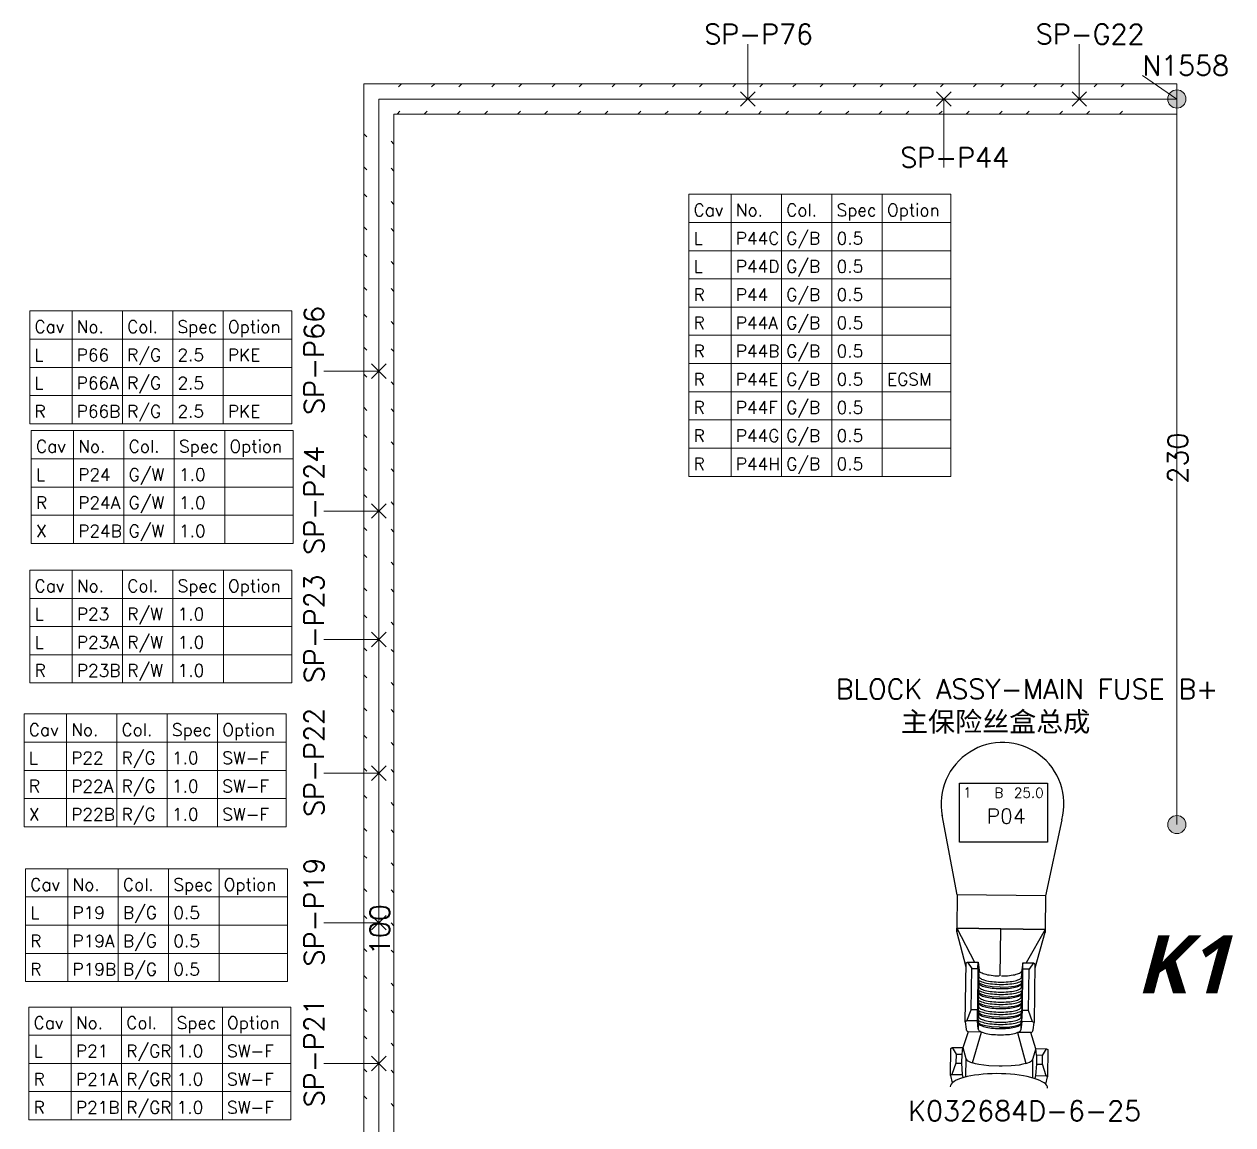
# Model space of a CAD drawing. Header units: millimetres. Extents: x 6 to 3615, y 6 to 858.
# Drawn here: x 1846.8 to 2013.4, y 513.9 to 665.6 of the extents above; entities that cross this region are included whole.
import ezdxf

# ---------------------------------------------------------------- set-up
doc = ezdxf.new("R2010")
doc.units = ezdxf.units.MM
doc.styles.add('SegoeUIBoldItalic_Style', font='segoeuiz.ttf')
doc.styles.add('Simplex_Style', font='simplex_.ttf')

msp = doc.modelspace()

# ---------------------------------------------------------------- hatches: boundary and pattern name
h = msp.add_hatch(color=0)
edge = h.paths.add_edge_path()
edge.add_arc((2005.65, 655.27), 1.25, 0, 360)
h = msp.add_hatch(color=0)
edge = h.paths.add_edge_path()
edge.add_arc((2005.65, 655.27), 1.25, 0, 360)
h = msp.add_hatch(color=0)
edge = h.paths.add_edge_path()
edge.add_arc((2005.65, 655.27), 1.25, 0, 360)
h = msp.add_hatch(color=0)
edge = h.paths.add_edge_path()
edge.add_arc((2005.65, 655.27), 1.25, 0, 360)
h = msp.add_hatch(color=0)
edge = h.paths.add_edge_path()
edge.add_arc((2005.65, 555.27), 1.25, 0, 360)
h = msp.add_hatch(color=0)
edge = h.paths.add_edge_path()
edge.add_arc((2005.65, 555.27), 1.25, 0, 360)

# ---------------------------------------------------------------- linework, layer by layer
at = {"color": 0, "linetype": 'Continuous', "lineweight": 13, "flags": 128}
for points in [[(1946.5, 655.27), (1946.5, 662.85)], [(1992.2, 655.27), (1992.2, 662.85)], [(2005.65, 655.27), (2000.9, 658.52)], [(1895.65, 425.27), (1895.65, 655.27)], [(1895.65, 655.27), (2005.65, 655.27)], [(1945.5, 656.27), (1947.5, 654.27)], [(1945.5, 654.27), (1947.5, 656.27)], [(1972.52, 656.27), (1974.52, 654.27)], [(1972.52, 654.27), (1974.52, 656.27)], [(1973.52, 655.27), (1973.52, 645.85)], [(1991.2, 656.27), (1993.2, 654.27)], [(1991.2, 654.27), (1993.2, 656.27)], [(2005.65, 655.27), (2005.65, 555.27)], [(1938.38, 642.14), (1974.49, 642.14)], [(1938.38, 642.14), (1938.38, 603.26)], [(1938.38, 642.14), (1974.49, 642.14)], [(1944.21, 642.14), (1944.21, 603.26)], [(1951.15, 642.14), (1951.15, 603.26)], [(1958.1, 642.14), (1958.1, 603.26)], [(1965.04, 642.14), (1965.04, 603.26)], [(1974.49, 642.14), (1974.49, 603.26)], [(1938.38, 638.25), (1974.49, 638.25)], [(1938.38, 634.36), (1974.49, 634.36)], [(1938.38, 630.48), (1974.49, 630.48)], [(1938.38, 626.59), (1974.49, 626.59)], [(1847.52, 626.06), (1883.63, 626.06)], [(1847.52, 626.06), (1847.52, 610.51)], [(1847.52, 626.06), (1883.63, 626.06)], [(1853.35, 626.06), (1853.35, 610.51)], [(1860.29, 626.06), (1860.29, 610.51)], [(1867.24, 626.06), (1867.24, 610.51)], [(1874.18, 626.06), (1874.18, 610.51)], [(1883.63, 626.06), (1883.63, 610.51)], [(1847.52, 622.17), (1883.63, 622.17)], [(1938.38, 622.7), (1974.49, 622.7)], [(1847.52, 618.28), (1883.63, 618.28)], [(1894.65, 618.75), (1896.65, 616.75)], [(1894.65, 616.75), (1896.65, 618.75)], [(1938.38, 618.81), (1974.49, 618.81)], [(1895.65, 617.75), (1888.07, 617.75)], [(1938.38, 614.92), (1974.49, 614.92)], [(1847.52, 614.4), (1883.63, 614.4)], [(1847.52, 610.51), (1883.63, 610.51)], [(1938.38, 611.04), (1974.49, 611.04)], [(1847.73, 609.57), (1883.84, 609.57)], [(1847.73, 609.57), (1847.73, 594.02)], [(1847.73, 609.57), (1883.84, 609.57)], [(1853.56, 609.57), (1853.56, 594.02)], [(1860.51, 609.57), (1860.51, 594.02)], [(1867.45, 609.57), (1867.45, 594.02)], [(1874.4, 609.57), (1874.4, 594.02)], [(1883.84, 609.57), (1883.84, 594.02)], [(1938.38, 607.15), (1974.49, 607.15)], [(1847.73, 605.68), (1883.84, 605.68)], [(1938.38, 603.26), (1974.49, 603.26)], [(1847.73, 601.79), (1883.84, 601.79)], [(1895.65, 598.48), (1888.07, 598.48)], [(1894.65, 599.48), (1896.65, 597.48)], [(1894.65, 597.48), (1896.65, 599.48)], [(1847.73, 597.91), (1883.84, 597.91)], [(1847.73, 594.02), (1883.84, 594.02)], [(1847.54, 590.34), (1883.65, 590.34)], [(1847.54, 590.34), (1847.54, 574.79)], [(1847.54, 590.34), (1883.65, 590.34)], [(1853.37, 590.34), (1853.37, 574.79)], [(1860.32, 590.34), (1860.32, 574.79)], [(1867.26, 590.34), (1867.26, 574.79)], [(1874.21, 590.34), (1874.21, 574.79)], [(1883.65, 590.34), (1883.65, 574.79)], [(1847.54, 586.45), (1883.65, 586.45)], [(1847.54, 582.57), (1883.65, 582.57)], [(1894.65, 581.77), (1896.65, 579.77)], [(1894.65, 579.77), (1896.65, 581.77)], [(1895.65, 580.77), (1888.07, 580.77)], [(1847.54, 578.68), (1883.65, 578.68)], [(1847.54, 574.79), (1883.65, 574.79)], [(1846.75, 570.51), (1882.87, 570.51)], [(1846.75, 570.51), (1846.75, 554.96)], [(1846.75, 570.51), (1882.87, 570.51)], [(1852.59, 570.51), (1852.59, 554.96)], [(1859.53, 570.51), (1859.53, 554.96)], [(1866.48, 570.51), (1866.48, 554.96)], [(1873.42, 570.51), (1873.42, 554.96)], [(1882.87, 570.51), (1882.87, 554.96)], [(1846.75, 566.62), (1882.87, 566.62)], [(1894.65, 563.35), (1896.65, 561.35)], [(1894.65, 561.35), (1896.65, 563.35)], [(1846.75, 562.74), (1882.87, 562.74)], [(1895.65, 562.35), (1888.07, 562.35)], [(1846.75, 558.85), (1882.87, 558.85)], [(1846.75, 554.96), (1882.87, 554.96)], [(1846.94, 549.17), (1883.05, 549.17)], [(1846.94, 549.17), (1846.94, 533.62)], [(1846.94, 549.17), (1883.05, 549.17)], [(1852.77, 549.17), (1852.77, 533.62)], [(1859.72, 549.17), (1859.72, 533.62)], [(1866.66, 549.17), (1866.66, 533.62)], [(1873.61, 549.17), (1873.61, 533.62)], [(1883.05, 549.17), (1883.05, 533.62)], [(1846.94, 545.29), (1883.05, 545.29)], [(1895.65, 541.74), (1888.07, 541.74)], [(1894.65, 542.74), (1896.65, 540.74)], [(1894.65, 540.74), (1896.65, 542.74)], [(1846.94, 541.4), (1883.05, 541.4)], [(1846.94, 537.51), (1883.05, 537.51)], [(1846.94, 533.62), (1883.05, 533.62)], [(1847.4, 530.12), (1883.52, 530.12)], [(1847.4, 530.12), (1847.4, 514.57)], [(1847.4, 530.12), (1883.52, 530.12)], [(1853.23, 530.12), (1853.23, 514.57)], [(1860.18, 530.12), (1860.18, 514.57)], [(1867.12, 530.12), (1867.12, 514.57)], [(1874.07, 530.12), (1874.07, 514.57)], [(1883.52, 530.12), (1883.52, 514.57)], [(1847.4, 526.24), (1883.52, 526.24)], [(1894.65, 523.33), (1896.65, 521.33)], [(1894.65, 521.33), (1896.65, 523.33)], [(1847.4, 522.35), (1883.52, 522.35)], [(1895.65, 522.33), (1888.07, 522.33)], [(1847.4, 518.46), (1883.52, 518.46)], [(1847.4, 514.57), (1883.52, 514.57)]]:
    msp.add_lwpolyline(points, dxfattribs=at)
for points in [[(1893.57, 653.18), (1893.57, 657.35)], [(1893.57, 657.35), (1897.73, 657.35)], [(1897.73, 657.35), (1901.89, 657.35)], [(1898.77, 657.35), (1898.36, 656.93)], [(1901.89, 657.35), (1906.04, 657.35)], [(1903.34, 657.35), (1902.92, 656.93)], [(1906.04, 657.35), (1910.19, 657.35)], [(1907.07, 657.35), (1906.66, 656.93)], [(1910.19, 657.35), (1914.34, 657.35)], [(1911.64, 657.35), (1911.22, 656.93)], [(1914.34, 657.35), (1918.49, 657.35)], [(1915.37, 657.35), (1914.96, 656.93)], [(1918.49, 657.35), (1922.64, 657.35)], [(1919.94, 657.35), (1919.53, 656.93)], [(1922.64, 657.35), (1926.79, 657.35)], [(1923.68, 657.35), (1923.26, 656.93)], [(1926.79, 657.35), (1930.94, 657.35)], [(1928.24, 657.35), (1927.83, 656.93)], [(1930.94, 657.35), (1935.09, 657.35)], [(1931.98, 657.35), (1931.56, 656.93)], [(1935.09, 657.35), (1939.24, 657.35)], [(1936.54, 657.35), (1936.13, 656.93)], [(1939.24, 657.35), (1943.39, 657.35)], [(1940.28, 657.35), (1939.86, 656.93)], [(1943.39, 657.35), (1947.54, 657.35)], [(1944.84, 657.35), (1944.43, 656.93)], [(1947.54, 657.35), (1951.69, 657.35)], [(1948.58, 657.35), (1948.16, 656.93)], [(1951.69, 657.35), (1955.84, 657.35)], [(1953.15, 657.35), (1952.73, 656.93)], [(1955.84, 657.35), (1959.99, 657.35)], [(1956.88, 657.35), (1956.47, 656.93)], [(1959.99, 657.35), (1964.14, 657.35)], [(1961.45, 657.35), (1961.03, 656.93)], [(1964.14, 657.35), (1968.3, 657.35)], [(1965.18, 657.35), (1964.77, 656.93)], [(1968.3, 657.35), (1972.45, 657.35)], [(1969.75, 657.35), (1969.33, 656.93)], [(1972.45, 657.35), (1976.6, 657.35)], [(1973.48, 657.35), (1973.07, 656.93)], [(1976.6, 657.35), (1980.75, 657.35)], [(1978.05, 657.35), (1977.63, 656.93)], [(1980.75, 657.35), (1984.9, 657.35)], [(1981.78, 657.35), (1981.37, 656.93)], [(1984.9, 657.35), (1989.05, 657.35)], [(1986.35, 657.35), (1985.94, 656.93)], [(1989.05, 657.35), (1993.2, 657.35)], [(1990.09, 657.35), (1989.67, 656.93)], [(1993.2, 657.35), (1997.35, 657.35)], [(1994.65, 657.35), (1994.24, 656.93)], [(1997.35, 657.35), (2001.5, 657.35)], [(1998.39, 657.35), (1997.97, 656.93)], [(2005.65, 657.35), (2001.5, 657.35)], [(2005.65, 653.18), (2005.65, 657.35)], [(1893.57, 649.04), (1893.57, 653.18)], [(1897.73, 653.18), (1897.73, 653.18)], [(1897.73, 653.18), (1897.73, 653.18)], [(1897.73, 649.04), (1897.73, 653.18)], [(1897.73, 653.18), (1901.89, 653.18)], [(1898.15, 653.18), (1898.56, 653.6)], [(1901.89, 653.18), (1902.3, 653.6)], [(1901.89, 653.18), (1906.04, 653.18)], [(1906.04, 653.18), (1910.19, 653.18)], [(1906.45, 653.18), (1906.87, 653.6)], [(1910.19, 653.18), (1910.6, 653.6)], [(1910.19, 653.18), (1914.34, 653.18)], [(1914.34, 653.18), (1918.49, 653.18)], [(1914.75, 653.18), (1915.17, 653.6)], [(1918.49, 653.18), (1918.9, 653.6)], [(1918.49, 653.18), (1922.64, 653.18)], [(1922.64, 653.18), (1926.79, 653.18)], [(1923.05, 653.18), (1923.47, 653.6)], [(1926.79, 653.18), (1927.2, 653.6)], [(1926.79, 653.18), (1930.94, 653.18)], [(1930.94, 653.18), (1935.09, 653.18)], [(1931.35, 653.18), (1931.77, 653.6)], [(1935.09, 653.18), (1935.51, 653.6)], [(1935.09, 653.18), (1939.24, 653.18)], [(1939.24, 653.18), (1943.39, 653.18)], [(1939.66, 653.18), (1940.07, 653.6)], [(1943.39, 653.18), (1943.81, 653.6)], [(1943.39, 653.18), (1947.54, 653.18)], [(1947.54, 653.18), (1951.69, 653.18)], [(1947.96, 653.18), (1948.37, 653.6)], [(1951.69, 653.18), (1952.11, 653.6)], [(1951.69, 653.18), (1955.84, 653.18)], [(1955.84, 653.18), (1959.99, 653.18)], [(1956.26, 653.18), (1956.67, 653.6)], [(1959.99, 653.18), (1960.41, 653.6)], [(1959.99, 653.18), (1964.14, 653.18)], [(1964.14, 653.18), (1968.3, 653.18)], [(1964.56, 653.18), (1964.97, 653.6)], [(1968.3, 653.18), (1968.71, 653.6)], [(1968.3, 653.18), (1972.45, 653.18)], [(1972.45, 653.18), (1976.6, 653.18)], [(1972.86, 653.18), (1973.28, 653.6)], [(1976.6, 653.18), (1977.01, 653.6)], [(1976.6, 653.18), (1980.75, 653.18)], [(1980.75, 653.18), (1984.9, 653.18)], [(1981.16, 653.18), (1981.58, 653.6)], [(1984.9, 653.18), (1985.31, 653.6)], [(1984.9, 653.18), (1989.05, 653.18)], [(1989.05, 653.18), (1993.2, 653.18)], [(1989.46, 653.18), (1989.88, 653.6)], [(1993.2, 653.18), (1993.61, 653.6)], [(1993.2, 653.18), (1997.35, 653.18)], [(1997.35, 653.18), (2001.5, 653.18)], [(1997.76, 653.18), (1998.18, 653.6)], [(2005.65, 653.18), (2001.5, 653.18)], [(1893.57, 650.49), (1893.98, 650.07)], [(1893.57, 644.89), (1893.57, 649.04)], [(1897.73, 649.04), (1897.32, 649.45)], [(1897.73, 644.89), (1897.73, 649.04)], [(1893.57, 645.93), (1893.98, 645.52)], [(1893.57, 640.75), (1893.57, 644.89)], [(1897.73, 645.31), (1897.32, 645.72)], [(1897.73, 640.75), (1897.73, 644.89)], [(1893.57, 642.2), (1893.98, 641.79)], [(1893.57, 636.61), (1893.57, 640.75)], [(1897.73, 640.75), (1897.32, 641.16)], [(1897.73, 636.61), (1897.73, 640.75)], [(1893.57, 637.64), (1893.98, 637.23)], [(1893.57, 632.46), (1893.57, 636.61)], [(1897.73, 637.02), (1897.32, 637.44)], [(1897.73, 632.46), (1897.73, 636.61)], [(1893.57, 633.91), (1893.98, 633.5)], [(1893.57, 628.32), (1893.57, 632.46)], [(1897.73, 632.46), (1897.32, 632.88)], [(1897.73, 628.32), (1897.73, 632.46)], [(1893.57, 629.35), (1893.98, 628.94)], [(1893.57, 624.17), (1893.57, 628.32)], [(1897.73, 628.73), (1897.32, 629.15)], [(1897.73, 624.17), (1897.73, 628.32)], [(1893.57, 625.63), (1893.98, 625.21)], [(1893.57, 620.03), (1893.57, 624.17)], [(1897.73, 624.17), (1897.32, 624.59)], [(1897.73, 620.03), (1897.73, 624.17)], [(1893.57, 621.07), (1893.98, 620.65)], [(1893.57, 615.89), (1893.57, 620.03)], [(1897.73, 620.45), (1897.32, 620.86)], [(1897.73, 615.89), (1897.73, 620.03)], [(1893.57, 617.34), (1893.98, 616.92)], [(1893.57, 611.74), (1893.57, 615.89)], [(1897.73, 615.89), (1897.32, 616.3)], [(1897.73, 611.74), (1897.73, 615.89)], [(1893.57, 612.78), (1893.98, 612.36)], [(1893.57, 607.6), (1893.57, 611.74)], [(1897.73, 612.16), (1897.32, 612.57)], [(1897.73, 607.6), (1897.73, 611.74)], [(1893.57, 609.05), (1893.98, 608.63)], [(1893.57, 603.46), (1893.57, 607.6)], [(1897.73, 607.6), (1897.32, 608.01)], [(1897.73, 603.46), (1897.73, 607.6)], [(1893.57, 604.49), (1893.98, 604.08)], [(1893.57, 599.31), (1893.57, 603.46)], [(1897.73, 603.87), (1897.32, 604.28)], [(1897.73, 599.31), (1897.73, 603.46)], [(1893.57, 600.76), (1893.98, 600.35)], [(1893.57, 595.17), (1893.57, 599.31)], [(1897.73, 599.31), (1897.32, 599.73)], [(1897.73, 595.17), (1897.73, 599.31)], [(1893.57, 596.2), (1893.98, 595.79)], [(1893.57, 591.02), (1893.57, 595.17)], [(1897.73, 595.58), (1897.32, 596)], [(1897.73, 591.02), (1897.73, 595.17)], [(1893.57, 592.47), (1893.98, 592.06)], [(1893.57, 586.88), (1893.57, 591.02)], [(1897.73, 591.02), (1897.32, 591.44)], [(1897.73, 586.88), (1897.73, 591.02)], [(1893.57, 587.92), (1893.98, 587.5)], [(1893.57, 582.74), (1893.57, 586.88)], [(1897.73, 587.29), (1897.32, 587.71)], [(1897.73, 582.74), (1897.73, 586.88)], [(1893.57, 584.19), (1893.98, 583.77)], [(1897.73, 582.74), (1897.32, 583.15)], [(1893.57, 578.59), (1893.57, 582.74)], [(1897.73, 578.59), (1897.73, 582.74)], [(1893.57, 579.63), (1893.98, 579.21)], [(1893.57, 574.45), (1893.57, 578.59)], [(1897.73, 579.01), (1897.32, 579.42)], [(1897.73, 574.45), (1897.73, 578.59)], [(1893.57, 575.9), (1893.98, 575.48)], [(1897.73, 574.45), (1897.32, 574.86)], [(1893.57, 570.3), (1893.57, 574.45)], [(1897.73, 570.3), (1897.73, 574.45)], [(1893.57, 571.34), (1893.98, 570.93)], [(1893.57, 566.16), (1893.57, 570.3)], [(1897.73, 570.72), (1897.32, 571.13)], [(1897.73, 566.16), (1897.73, 570.3)], [(1893.57, 567.61), (1893.98, 567.2)], [(1897.73, 566.16), (1897.32, 566.57)], [(1893.57, 562.02), (1893.57, 566.16)], [(1897.73, 562.02), (1897.73, 566.16)], [(1893.57, 563.05), (1893.98, 562.64)], [(1893.57, 557.87), (1893.57, 562.02)], [(1897.73, 562.43), (1897.32, 562.84)], [(1897.73, 557.87), (1897.73, 562.02)], [(1893.57, 559.32), (1893.98, 558.91)], [(1897.73, 557.87), (1897.32, 558.29)], [(1893.57, 553.73), (1893.57, 557.87)], [(1897.73, 553.73), (1897.73, 557.87)], [(1893.57, 554.76), (1893.98, 554.35)], [(1893.57, 549.58), (1893.57, 553.73)], [(1897.73, 554.14), (1897.32, 554.56)], [(1897.73, 549.58), (1897.73, 553.73)], [(1893.57, 551.03), (1893.98, 550.62)], [(1897.73, 549.58), (1897.32, 550)], [(1893.57, 545.44), (1893.57, 549.58)], [(1897.73, 545.44), (1897.73, 549.58)], [(1893.57, 546.48), (1893.98, 546.06)], [(1893.57, 541.3), (1893.57, 545.44)], [(1897.73, 545.85), (1897.32, 546.27)], [(1897.73, 541.3), (1897.73, 545.44)], [(1893.57, 542.75), (1893.98, 542.33)], [(1897.73, 541.3), (1897.32, 541.71)], [(1893.57, 537.15), (1893.57, 541.3)], [(1897.73, 537.15), (1897.73, 541.3)], [(1893.57, 538.19), (1893.98, 537.77)], [(1893.57, 533.01), (1893.57, 537.15)], [(1897.73, 537.57), (1897.32, 537.98)], [(1897.73, 533.01), (1897.73, 537.15)], [(1893.57, 534.46), (1893.98, 534.04)], [(1897.73, 533.01), (1897.32, 533.42)], [(1893.57, 528.86), (1893.57, 533.01)], [(1897.73, 528.86), (1897.73, 533.01)], [(1893.57, 529.9), (1893.98, 529.49)], [(1893.57, 524.72), (1893.57, 528.86)], [(1897.73, 529.28), (1897.32, 529.69)], [(1897.73, 524.72), (1897.73, 528.86)], [(1893.57, 526.17), (1893.98, 525.76)], [(1897.73, 524.72), (1897.32, 525.13)], [(1893.57, 520.58), (1893.57, 524.72)], [(1897.73, 520.58), (1897.73, 524.72)], [(1893.57, 521.61), (1893.98, 521.2)], [(1893.57, 516.43), (1893.57, 520.58)], [(1897.73, 520.99), (1897.32, 521.41)], [(1897.73, 516.43), (1897.73, 520.58)], [(1893.57, 517.88), (1893.98, 517.47)], [(1897.73, 516.43), (1897.32, 516.85)], [(1893.57, 512.29), (1893.57, 516.43)], [(1897.73, 512.29), (1897.73, 516.43)]]:
    msp.add_lwpolyline(points, close=True, dxfattribs=at)
at = {"color": 0, "linetype": 'Continuous', "lineweight": 30, "flags": 128}
msp.add_lwpolyline([(1975.68, 560.96), (1987.84, 560.96), (1987.84, 552.86), (1975.68, 552.86), (1975.68, 560.96)], close=True, dxfattribs=at)
for points in [[(1987.84, 552.86), (1975.68, 552.86), (1975.68, 560.96), (1987.84, 560.96), (1987.84, 552.86)], [(1987.54, 545.44), (1975.36, 545.59), (1973.3, 556.55)], [(1989.8, 555.91), (1987.54, 545.44), (1987.48, 540.82), (1987.48, 540.38)], [(1975.36, 545.59), (1975.3, 540.97), (1975.3, 540.54)], [(1987.48, 540.82), (1975.3, 540.97), (1981.39, 540.9), (1987.48, 540.82), (1987.47, 540.38), (1986.07, 535.5)], [(1976.59, 535.61), (1975.3, 540.54), (1975.3, 540.97), (1977.77, 536.31)], [(1981.31, 534.41), (1981.39, 540.9)], [(1987.48, 540.82), (1984.9, 536.22)], [(1976.69, 528.2), (1976.49, 528.09), (1976.6, 536.21), (1976.8, 536.32), (1978.27, 536.31), (1978.38, 535.18)], [(1976.8, 536.32), (1977.38, 535.42), (1978.22, 535.42), (1978.27, 536.31)], [(1978.22, 535.42), (1978.15, 529.74), (1977.3, 529.74), (1977.38, 535.42)], [(1978.29, 534.11), (1978.3, 535)], [(1978.3, 535), (1978.37, 534.33), (1978.38, 535.18)], [(1978.38, 535.18), (1978.39, 535.14), (1978.41, 535.1)], [(1978.41, 535.1), (1978.46, 535.03), (1978.54, 534.95), (1978.65, 534.88), (1978.79, 534.82), (1978.95, 534.75), (1979.12, 534.69), (1979.33, 534.63), (1979.55, 534.58), (1979.79, 534.54), (1980.04, 534.5), (1980.31, 534.47), (1980.58, 534.44), (1980.86, 534.42), (1981.15, 534.41)], [(1981.47, 534.41), (1981.76, 534.41), (1982.04, 534.42), (1982.31, 534.44), (1982.58, 534.46), (1982.83, 534.5), (1983.07, 534.54), (1983.3, 534.58), (1983.5, 534.63), (1983.68, 534.69), (1983.84, 534.75), (1983.98, 534.81), (1984.09, 534.88), (1984.17, 534.95), (1984.23, 535.02)], [(1984.23, 535.02), (1984.25, 535.07), (1984.26, 535.11)], [(1984.26, 535.11), (1984.25, 534.26), (1984.34, 534.92)], [(1984.41, 536.23), (1984.28, 535.27), (1984.26, 535.11)], [(1984.34, 534.92), (1984.32, 534.03)], [(1985.2, 529.64), (1984.36, 529.66), (1984.43, 535.34)], [(1985.88, 536.2), (1985.28, 535.32), (1984.43, 535.34), (1984.41, 536.23), (1985.88, 536.2), (1986.07, 536.09), (1985.97, 527.97), (1985.77, 528.08), (1985.2, 529.64), (1985.28, 535.32)], [(1978.27, 532.73), (1978.28, 533.62)], [(1978.29, 534.11), (1978.36, 533.44), (1978.35, 532.95), (1978.28, 533.62)], [(1978.29, 534.16), (1978.31, 534.17), (1978.32, 534.19), (1978.33, 534.21), (1978.34, 534.23), (1978.35, 534.25), (1978.36, 534.27), (1978.36, 534.29), (1978.37, 534.31), (1978.37, 534.33)], [(1978.36, 533.47), (1978.29, 534.12)], [(1978.32, 533.82), (1978.45, 533.74), (1978.59, 533.67), (1978.77, 533.6), (1978.97, 533.54), (1979.19, 533.48), (1979.43, 533.43), (1979.68, 533.38), (1979.96, 533.34), (1980.24, 533.31), (1980.54, 533.28), (1980.84, 533.26), (1981.14, 533.25), (1981.45, 533.25), (1981.76, 533.25), (1982.06, 533.26), (1982.35, 533.28), (1982.64, 533.31), (1982.91, 533.34), (1983.17, 533.38), (1983.41, 533.43), (1983.63, 533.48), (1983.83, 533.54), (1984.01, 533.6), (1984.16, 533.67), (1984.28, 533.74)], [(1978.36, 533.44), (1978.36, 533.45), (1978.36, 533.47)], [(1981.29, 532.85), (1980.17, 532.92), (1979.33, 533.06), (1978.79, 533.21), (1978.49, 533.35), (1978.37, 533.45), (1978.36, 533.47)], [(1978.36, 533.44), (1978.38, 533.37), (1978.43, 533.29), (1978.5, 533.22), (1978.6, 533.15), (1978.73, 533.09), (1978.88, 533.02), (1979.05, 532.96), (1979.24, 532.9), (1979.46, 532.85), (1979.68, 532.81), (1979.93, 532.77), (1980.18, 532.73), (1980.45, 532.71), (1980.72, 532.68), (1981.01, 532.67), (1981.29, 532.66), (1981.57, 532.66), (1981.85, 532.67), (1982.12, 532.68), (1982.39, 532.7), (1982.65, 532.73), (1982.89, 532.77), (1983.12, 532.81), (1983.34, 532.85), (1983.53, 532.9), (1983.71, 532.96), (1983.85, 533.02), (1983.98, 533.08), (1984.09, 533.15), (1984.16, 533.22), (1984.21, 533.29), (1984.24, 533.36)], [(1978.37, 534.33), (1978.39, 534.26), (1978.44, 534.18), (1978.52, 534.11), (1978.61, 534.04), (1978.74, 533.98), (1978.89, 533.91), (1979.06, 533.85), (1979.26, 533.8), (1979.47, 533.75), (1979.7, 533.7), (1979.94, 533.66), (1980.2, 533.62), (1980.46, 533.6), (1980.74, 533.58), (1981.02, 533.56), (1981.3, 533.56), (1981.58, 533.56), (1981.86, 533.56), (1982.14, 533.58), (1982.4, 533.6), (1982.66, 533.62), (1982.9, 533.66), (1983.14, 533.7), (1983.35, 533.74), (1983.54, 533.79), (1983.72, 533.85), (1983.87, 533.91), (1983.99, 533.97), (1984.1, 534.04), (1984.17, 534.11), (1984.22, 534.18), (1984.25, 534.26)], [(1981.29, 532.85), (1982.42, 532.89), (1983.26, 533.01), (1983.8, 533.15), (1984.11, 533.28), (1984.22, 533.37), (1984.24, 533.39)], [(1984.32, 534.03), (1984.24, 533.36), (1984.23, 532.88), (1984.32, 533.54)], [(1984.32, 534.04), (1984.24, 533.39)], [(1984.24, 533.39), (1984.24, 533.38), (1984.24, 533.36)], [(1984.25, 534.26), (1984.25, 534.23), (1984.25, 534.21), (1984.26, 534.19), (1984.26, 534.17), (1984.27, 534.15), (1984.28, 534.13), (1984.29, 534.11), (1984.31, 534.09), (1984.33, 534.08)], [(1984.32, 533.54), (1984.31, 532.65)], [(1978.26, 531.35), (1978.27, 532.24)], [(1978.26, 531.4), (1978.27, 531.41), (1978.29, 531.43), (1978.3, 531.45), (1978.31, 531.47), (1978.32, 531.49), (1978.33, 531.51), (1978.33, 531.53), (1978.33, 531.55), (1978.33, 531.57)], [(1978.27, 532.78), (1978.29, 532.79), (1978.3, 532.81), (1978.32, 532.83), (1978.33, 532.85), (1978.34, 532.87), (1978.34, 532.89), (1978.35, 532.91), (1978.35, 532.93), (1978.35, 532.95)], [(1978.34, 532.09), (1978.27, 532.74)], [(1978.27, 532.73), (1978.34, 532.06), (1978.33, 531.57), (1978.27, 532.24)], [(1978.3, 532.43), (1978.43, 532.36), (1978.58, 532.29), (1978.75, 532.22), (1978.95, 532.16), (1979.17, 532.1), (1979.41, 532.05), (1979.67, 532), (1979.94, 531.96), (1980.22, 531.93), (1980.52, 531.9), (1980.82, 531.88), (1981.12, 531.87), (1981.43, 531.87), (1981.74, 531.87), (1982.04, 531.88), (1982.34, 531.9), (1982.62, 531.93), (1982.9, 531.96), (1983.15, 532), (1983.39, 532.05), (1983.61, 532.1), (1983.82, 532.16), (1983.99, 532.22), (1984.14, 532.29), (1984.27, 532.36)], [(1978.33, 531.57), (1978.35, 531.5), (1978.41, 531.43), (1978.48, 531.36), (1978.58, 531.29), (1978.71, 531.22), (1978.85, 531.15), (1979.03, 531.09), (1979.22, 531.04), (1979.43, 530.99), (1979.66, 530.94), (1979.9, 530.9), (1980.16, 530.87), (1980.43, 530.84), (1980.7, 530.82), (1980.98, 530.8), (1981.26, 530.8), (1981.54, 530.8), (1981.83, 530.8), (1982.1, 530.82), (1982.37, 530.84), (1982.62, 530.86), (1982.87, 530.9), (1983.1, 530.94), (1983.31, 530.99), (1983.51, 531.04), (1983.68, 531.09), (1983.83, 531.15), (1983.96, 531.22), (1984.06, 531.28), (1984.14, 531.35), (1984.19, 531.42), (1984.21, 531.5)], [(1978.34, 532.06), (1978.34, 532.07), (1978.34, 532.09)], [(1981.27, 531.47), (1980.15, 531.54), (1979.31, 531.67), (1978.78, 531.83), (1978.47, 531.98), (1978.35, 532.07), (1978.34, 532.09)], [(1978.34, 532.06), (1978.36, 531.99), (1978.41, 531.91), (1978.49, 531.84), (1978.59, 531.77), (1978.71, 531.71), (1978.86, 531.64), (1979.03, 531.58), (1979.23, 531.53), (1979.44, 531.48), (1979.67, 531.43), (1979.91, 531.39), (1980.17, 531.35), (1980.43, 531.33), (1980.71, 531.3), (1980.99, 531.29), (1981.27, 531.28), (1981.55, 531.28), (1981.83, 531.29), (1982.11, 531.3), (1982.37, 531.33), (1982.63, 531.35), (1982.88, 531.39), (1983.1, 531.42), (1983.32, 531.47), (1983.51, 531.52), (1983.68, 531.58), (1983.84, 531.64), (1983.97, 531.7), (1984.07, 531.77), (1984.14, 531.84), (1984.19, 531.91), (1984.22, 531.98)], [(1978.35, 532.95), (1978.37, 532.88), (1978.42, 532.81), (1978.5, 532.74), (1978.6, 532.66), (1978.72, 532.6), (1978.87, 532.53), (1979.04, 532.47), (1979.24, 532.42), (1979.45, 532.37), (1979.68, 532.32), (1979.92, 532.28), (1980.18, 532.25), (1980.45, 532.22), (1980.72, 532.2), (1981, 532.18), (1981.28, 532.17), (1981.56, 532.17), (1981.84, 532.18), (1982.12, 532.2), (1982.39, 532.22), (1982.64, 532.25), (1982.89, 532.28), (1983.12, 532.32), (1983.33, 532.36), (1983.53, 532.41), (1983.7, 532.47), (1983.85, 532.53), (1983.98, 532.6), (1984.08, 532.66), (1984.16, 532.73), (1984.21, 532.8), (1984.23, 532.88)], [(1981.27, 531.47), (1982.4, 531.51), (1983.24, 531.62), (1983.78, 531.77), (1984.09, 531.9), (1984.2, 531.99), (1984.22, 532.02)], [(1984.31, 532.65), (1984.22, 531.98), (1984.21, 531.5), (1984.3, 532.16)], [(1984.31, 532.66), (1984.22, 532.01)], [(1984.22, 532.01), (1984.22, 532), (1984.22, 531.98)], [(1984.23, 532.88), (1984.23, 532.85), (1984.23, 532.83), (1984.24, 532.81), (1984.24, 532.79), (1984.26, 532.77), (1984.27, 532.75), (1984.28, 532.73), (1984.29, 532.71), (1984.31, 532.7)], [(1984.3, 532.16), (1984.29, 531.27)], [(1978.24, 529.97), (1978.3, 529.3), (1978.3, 528.82), (1978.23, 529.48)], [(1978.24, 529.97), (1978.25, 530.86)], [(1978.24, 530.02), (1978.26, 530.04), (1978.27, 530.05), (1978.28, 530.07), (1978.29, 530.09), (1978.3, 530.11), (1978.31, 530.13), (1978.31, 530.15), (1978.32, 530.17), (1978.32, 530.2)], [(1978.3, 529.33), (1978.24, 529.98)], [(1978.26, 531.35), (1978.32, 530.68), (1978.32, 530.2), (1978.25, 530.86)], [(1978.32, 530.71), (1978.26, 531.36)], [(1978.29, 531.06), (1978.41, 530.98), (1978.56, 530.91), (1978.73, 530.84), (1978.93, 530.78), (1979.15, 530.72), (1979.39, 530.67), (1979.65, 530.62), (1979.92, 530.58), (1980.21, 530.55), (1980.5, 530.52), (1980.8, 530.5), (1981.11, 530.49), (1981.41, 530.49), (1981.72, 530.49), (1982.02, 530.5), (1982.32, 530.52), (1982.6, 530.55), (1982.88, 530.58), (1983.14, 530.62), (1983.38, 530.67), (1983.6, 530.72), (1983.8, 530.78), (1983.97, 530.84), (1984.12, 530.91), (1984.25, 530.98)], [(1978.32, 530.68), (1978.32, 530.7), (1978.32, 530.71)], [(1981.25, 530.09), (1980.13, 530.16), (1979.29, 530.3), (1978.76, 530.45), (1978.45, 530.6), (1978.34, 530.69), (1978.32, 530.71)], [(1978.32, 530.68), (1978.34, 530.61), (1978.39, 530.54), (1978.47, 530.46), (1978.57, 530.39), (1978.7, 530.33), (1978.84, 530.26), (1979.02, 530.2), (1979.21, 530.15), (1979.42, 530.09), (1979.65, 530.05), (1979.89, 530.01), (1980.15, 529.98), (1980.41, 529.95), (1980.69, 529.93), (1980.97, 529.91), (1981.25, 529.9), (1981.53, 529.9), (1981.81, 529.91), (1982.09, 529.93), (1982.35, 529.95), (1982.61, 529.97), (1982.86, 530.01), (1983.09, 530.05), (1983.3, 530.09), (1983.49, 530.14), (1983.67, 530.2), (1983.82, 530.26), (1983.95, 530.32), (1984.05, 530.39), (1984.12, 530.46), (1984.17, 530.53), (1984.2, 530.6)], [(1978.32, 530.2), (1978.34, 530.12), (1978.39, 530.05), (1978.46, 529.98), (1978.56, 529.91), (1978.69, 529.84), (1978.84, 529.78), (1979.01, 529.72), (1979.2, 529.66), (1979.41, 529.61), (1979.64, 529.56), (1979.88, 529.52), (1980.14, 529.49), (1980.41, 529.46), (1980.68, 529.44), (1980.96, 529.43), (1981.24, 529.42), (1981.53, 529.42), (1981.81, 529.43), (1982.08, 529.44), (1982.35, 529.46), (1982.61, 529.49), (1982.85, 529.52), (1983.08, 529.56), (1983.29, 529.6), (1983.49, 529.66), (1983.66, 529.71), (1983.81, 529.77), (1983.94, 529.84), (1984.04, 529.9), (1984.12, 529.97), (1984.17, 530.04), (1984.19, 530.12)], [(1981.25, 530.09), (1982.38, 530.13), (1983.22, 530.25), (1983.76, 530.39), (1984.07, 530.52), (1984.18, 530.61), (1984.2, 530.64)], [(1984.27, 529.89), (1984.18, 529.23), (1984.17, 528.74), (1984.27, 529.4)], [(1984.27, 529.9), (1984.18, 529.25)], [(1984.29, 531.27), (1984.2, 530.6), (1984.19, 530.12), (1984.28, 530.78)], [(1984.19, 530.12), (1984.19, 530.09), (1984.2, 530.07), (1984.2, 530.05), (1984.21, 530.03), (1984.22, 530.01), (1984.23, 529.99), (1984.24, 529.97), (1984.26, 529.96), (1984.27, 529.94)], [(1984.29, 531.28), (1984.2, 530.63)], [(1984.2, 530.63), (1984.2, 530.62), (1984.2, 530.6)], [(1984.21, 531.5), (1984.21, 531.48), (1984.22, 531.45), (1984.22, 531.43), (1984.23, 531.41), (1984.24, 531.39), (1984.25, 531.37), (1984.26, 531.35), (1984.27, 531.33), (1984.29, 531.32)], [(1984.28, 530.78), (1984.27, 529.89)], [(1978.16, 528.2), (1976.69, 528.2), (1977.3, 529.74)], [(1978.28, 527.07), (1978.16, 528.2), (1978.15, 529.74)], [(1978.22, 528.59), (1978.23, 529.48)], [(1978.22, 528.64), (1978.24, 528.66), (1978.25, 528.67), (1978.26, 528.69), (1978.27, 528.71), (1978.28, 528.73), (1978.29, 528.75), (1978.29, 528.77), (1978.3, 528.79), (1978.3, 528.82)], [(1978.29, 527.95), (1978.22, 528.6)], [(1978.22, 528.59), (1978.29, 527.92), (1978.28, 527.07)], [(1978.25, 528.3), (1978.37, 528.22), (1978.52, 528.15), (1978.7, 528.09), (1978.9, 528.02), (1979.11, 527.96), (1979.35, 527.91), (1979.61, 527.86), (1979.89, 527.82), (1980.17, 527.79), (1980.47, 527.76), (1980.77, 527.74), (1981.07, 527.73), (1981.38, 527.73), (1981.69, 527.73), (1981.99, 527.74), (1982.28, 527.76), (1982.57, 527.79), (1982.84, 527.82), (1983.1, 527.86), (1983.34, 527.91), (1983.56, 527.96), (1983.76, 528.02), (1983.94, 528.08), (1984.09, 528.15), (1984.21, 528.22)], [(1978.27, 529.68), (1978.39, 529.6), (1978.54, 529.53), (1978.72, 529.47), (1978.91, 529.4), (1979.13, 529.34), (1979.37, 529.29), (1979.63, 529.24), (1979.9, 529.2), (1980.19, 529.17), (1980.48, 529.14), (1980.78, 529.12), (1981.09, 529.11), (1981.4, 529.11), (1981.71, 529.11), (1982.01, 529.12), (1982.3, 529.14), (1982.59, 529.17), (1982.86, 529.2), (1983.12, 529.24), (1983.36, 529.29), (1983.58, 529.34), (1983.78, 529.4), (1983.95, 529.46), (1984.11, 529.53), (1984.23, 529.6)], [(1978.3, 529.3), (1978.3, 529.32), (1978.3, 529.33)], [(1981.24, 528.71), (1980.11, 528.78), (1979.28, 528.92), (1978.74, 529.07), (1978.43, 529.22), (1978.32, 529.31), (1978.3, 529.33)], [(1978.3, 529.3), (1978.33, 529.23), (1978.38, 529.15), (1978.45, 529.08), (1978.55, 529.02), (1978.68, 528.95), (1978.83, 528.88), (1979, 528.82), (1979.19, 528.77), (1979.4, 528.72), (1979.63, 528.67), (1979.87, 528.63), (1980.13, 528.6), (1980.4, 528.57), (1980.67, 528.55), (1980.95, 528.53), (1981.23, 528.53), (1981.52, 528.53), (1981.8, 528.53), (1982.07, 528.55), (1982.34, 528.57), (1982.59, 528.59), (1982.84, 528.63), (1983.07, 528.67), (1983.28, 528.71), (1983.48, 528.77), (1983.65, 528.82), (1983.8, 528.88), (1983.93, 528.95), (1984.03, 529.01), (1984.11, 529.08), (1984.16, 529.15), (1984.18, 529.23)], [(1978.3, 528.82), (1978.32, 528.74), (1978.37, 528.67), (1978.45, 528.6), (1978.54, 528.53), (1978.67, 528.46), (1978.82, 528.4), (1978.99, 528.34), (1979.18, 528.28), (1979.4, 528.23), (1979.62, 528.18), (1979.87, 528.14), (1980.12, 528.11), (1980.39, 528.08), (1980.67, 528.06), (1980.95, 528.05), (1981.23, 528.04), (1981.51, 528.04), (1981.79, 528.04), (1982.07, 528.06), (1982.33, 528.08), (1982.59, 528.11), (1982.83, 528.14), (1983.06, 528.18), (1983.28, 528.23), (1983.47, 528.28), (1983.64, 528.33), (1983.8, 528.39), (1983.92, 528.46), (1984.03, 528.52), (1984.1, 528.59), (1984.15, 528.67), (1984.17, 528.74)], [(1981.24, 528.71), (1982.36, 528.75), (1983.2, 528.87), (1983.74, 529.01), (1984.05, 529.14), (1984.17, 529.23), (1984.18, 529.26)], [(1984.25, 528.51), (1984.16, 527.84), (1984.15, 526.99)], [(1984.17, 528.74), (1984.17, 528.72), (1984.18, 528.7), (1984.18, 528.67), (1984.19, 528.65), (1984.2, 528.63), (1984.21, 528.61), (1984.22, 528.59), (1984.24, 528.58), (1984.26, 528.56)], [(1984.25, 528.53), (1984.17, 527.87)], [(1984.18, 529.25), (1984.18, 529.24), (1984.18, 529.23)], [(1984.27, 529.4), (1984.25, 528.51)], [(1985.77, 528.08), (1984.3, 528.11), (1984.36, 529.66)], [(1977.46, 522.44), (1978.74, 526.67), (1976.88, 526.7), (1976.16, 524.49)], [(1976.49, 528.09), (1976.6, 527.08)], [(1976.6, 527.08), (1976.62, 526.98), (1976.68, 526.89), (1976.76, 526.79), (1976.88, 526.7)], [(1978.28, 527.07), (1978.3, 527), (1978.35, 526.92), (1978.42, 526.85), (1978.52, 526.78), (1978.65, 526.72), (1978.8, 526.65), (1978.97, 526.59), (1979.16, 526.54), (1979.37, 526.48), (1979.6, 526.44), (1979.84, 526.4), (1980.1, 526.36), (1980.37, 526.34), (1980.64, 526.32), (1980.92, 526.3), (1981.21, 526.29), (1981.49, 526.29), (1981.77, 526.3), (1982.04, 526.32), (1982.31, 526.34), (1982.57, 526.36), (1982.81, 526.4), (1983.04, 526.44), (1983.26, 526.48), (1983.45, 526.53), (1983.62, 526.59), (1983.77, 526.65), (1983.9, 526.71), (1984, 526.78), (1984.08, 526.85), (1984.13, 526.92), (1984.15, 526.99)], [(1978.29, 527.92), (1978.29, 527.94), (1978.29, 527.95)], [(1981.22, 527.33), (1980.09, 527.4), (1979.26, 527.54), (1978.72, 527.69), (1978.42, 527.84), (1978.3, 527.93), (1978.29, 527.95)], [(1978.29, 527.92), (1978.31, 527.85), (1978.36, 527.78), (1978.43, 527.71), (1978.53, 527.63), (1978.66, 527.57), (1978.81, 527.51), (1978.98, 527.45), (1979.17, 527.39), (1979.38, 527.34), (1979.61, 527.29), (1979.85, 527.25), (1980.11, 527.22), (1980.38, 527.19), (1980.65, 527.17), (1980.93, 527.15), (1981.22, 527.15), (1981.5, 527.15), (1981.78, 527.15), (1982.05, 527.17), (1982.32, 527.19), (1982.58, 527.22), (1982.82, 527.25), (1983.05, 527.29), (1983.27, 527.33), (1983.46, 527.38), (1983.63, 527.44), (1983.78, 527.5), (1983.91, 527.57), (1984.02, 527.63), (1984.09, 527.7), (1984.14, 527.77), (1984.16, 527.84)], [(1981.22, 527.33), (1982.34, 527.37), (1983.18, 527.49), (1983.73, 527.63), (1984.04, 527.77), (1984.15, 527.85), (1984.17, 527.88)], [(1986.21, 524.34), (1985.54, 526.59), (1983.68, 526.61), (1984.85, 522.34)], [(1984.3, 528.11), (1984.15, 526.99)], [(1984.17, 527.87), (1984.16, 527.86), (1984.16, 527.84)], [(1985.54, 526.59), (1985.66, 526.68), (1985.75, 526.77), (1985.8, 526.86), (1985.83, 526.96)], [(1985.83, 526.96), (1985.97, 527.97)], [(1974.63, 520.82), (1974.45, 520.7), (1974.49, 524.43), (1974.68, 524.53), (1976.15, 524.53)], [(1974.68, 524.53), (1975.21, 523.61), (1976.05, 523.61), (1976.15, 524.53), (1976.55, 523.03)], [(1975.21, 523.61), (1975.19, 522.39), (1976.03, 522.4), (1976.05, 523.61)], [(1986.23, 524.4), (1985.77, 522.91), (1985.74, 520.36)], [(1987.14, 523.46), (1986.3, 523.48), (1986.23, 524.4), (1987.69, 524.36)], [(1986.3, 523.48), (1986.29, 522.26), (1987.12, 522.24), (1987.14, 523.46), (1987.69, 524.36), (1987.88, 524.26), (1987.83, 520.52), (1987.65, 520.65), (1987.12, 522.24)], [(1975.19, 522.39), (1974.63, 520.82), (1976.09, 520.83)], [(1976.19, 520.39), (1976.09, 520.83), (1976.03, 522.4)], [(1976.55, 523.03), (1976.52, 520.48)], [(1976.55, 523.03), (1976.6, 522.92), (1976.7, 522.82), (1976.83, 522.72), (1977, 522.62), (1977.21, 522.53), (1977.46, 522.44)], [(1981.15, 521.95), (1979.72, 522.03), (1979.03, 522.1), (1978.37, 522.21), (1977.89, 522.31), (1977.46, 522.44)], [(1984.85, 522.34), (1984.4, 522.23), (1983.9, 522.13), (1982.8, 522), (1981.57, 521.95), (1981.15, 521.95)], [(1984.85, 522.34), (1985.1, 522.42), (1985.32, 522.51), (1985.49, 522.61), (1985.62, 522.7), (1985.72, 522.8), (1985.77, 522.91)], [(1986.29, 522.26), (1986.18, 520.69), (1987.65, 520.65)], [(1987.83, 518.95), (1987.8, 519.14), (1987.72, 519.32), (1987.57, 519.49), (1987.36, 519.66), (1987.1, 519.83), (1986.78, 519.99), (1986.41, 520.15), (1985.99, 520.29), (1985.53, 520.42), (1985.03, 520.53), (1984.49, 520.64), (1983.92, 520.73), (1983.33, 520.81), (1982.72, 520.86), (1982.09, 520.91), (1981.46, 520.93), (1980.82, 520.94), (1980.18, 520.93), (1979.55, 520.91), (1978.94, 520.86), (1978.34, 520.8), (1977.77, 520.73), (1977.23, 520.64), (1976.73, 520.53), (1976.27, 520.41), (1975.84, 520.28), (1975.47, 520.14), (1975.15, 519.99), (1974.89, 519.83), (1974.67, 519.66), (1974.52, 519.48), (1974.43, 519.31), (1974.39, 519.13)], [(1974.45, 520.7), (1974.68, 519.66)], [(1986.18, 520.69), (1986.07, 520.26)], [(1987.57, 519.49), (1987.83, 520.52)]]:
    msp.add_lwpolyline(points, dxfattribs=at)
at = {"color": 0, "linetype": 'Continuous', "lineweight": 13}
for centre in [(2005.65, 655.27), (2005.65, 655.27), (2005.65, 655.27), (2005.65, 655.27), (2005.65, 555.27), (2005.65, 555.27)]:
    msp.add_circle(centre, 1.25, dxfattribs=at)
at = {"color": 0, "linetype": 'Continuous', "lineweight": 30}
msp.add_arc((1981.62, 558.11), 8.47, -15, -169, dxfattribs=at)

# ---------------------------------------------------------------- texts
at = {"color": 0, "linetype": 'Continuous', "style": 'Simplex_Style'}
for s, height, p in [('SP-P76', 2.734, (1940.5, 662.85)), ('SP-G22', 2.734, (1986.2, 662.85)), ('N1558', 2.734, (2000.9, 658.52)), ('SP-P44', 2.734, (1967.52, 645.85)), ('Cav', 1.709, (1939.03, 639.11)), ('No.', 1.709, (1944.86, 639.11)), ('Col.', 1.709, (1951.8, 639.11)), ('Spec', 1.709, (1958.75, 639.11)), ('Option', 1.709, (1965.7, 639.11)), ('L', 1.71, (1939.03, 635.22)), ('P44C', 1.709, (1944.86, 635.22)), ('G/B', 1.709, (1951.8, 635.22)), ('0.5', 1.709, (1958.75, 635.22)), ('G/B', 1.709, (1951.8, 631.34)), ('L', 1.71, (1939.03, 631.34)), ('P44D', 1.709, (1944.86, 631.34)), ('0.5', 1.709, (1958.75, 631.34)), ('R', 1.71, (1939.03, 627.45)), ('P44', 1.709, (1944.86, 627.45)), ('G/B', 1.709, (1951.8, 627.45)), ('0.5', 1.709, (1958.75, 627.45)), ('Option', 1.709, (1874.84, 623.03)), ('R', 1.71, (1939.03, 623.56)), ('P44A', 1.709, (1944.86, 623.56)), ('G/B', 1.709, (1951.8, 623.56)), ('0.5', 1.709, (1958.75, 623.56)), ('Cav', 1.709, (1848.17, 623.03)), ('No.', 1.709, (1854, 623.03)), ('Col.', 1.709, (1860.95, 623.03)), ('Spec', 1.709, (1867.89, 623.03)), ('G/B', 1.709, (1951.8, 619.67)), ('L', 1.71, (1848.17, 619.14)), ('P66', 1.709, (1854, 619.14)), ('R/G', 1.709, (1860.95, 619.14)), ('2.5', 1.709, (1867.89, 619.14)), ('PKE', 1.709, (1874.84, 619.14)), ('R', 1.71, (1939.03, 619.67)), ('P44B', 1.709, (1944.86, 619.67)), ('0.5', 1.709, (1958.75, 619.67)), ('L', 1.71, (1848.17, 615.26)), ('P66A', 1.709, (1854, 615.26)), ('R/G', 1.709, (1860.95, 615.26)), ('2.5', 1.709, (1867.89, 615.26)), ('R', 1.71, (1939.03, 615.78)), ('P44E', 1.709, (1944.86, 615.78)), ('G/B', 1.709, (1951.8, 615.78)), ('0.5', 1.709, (1958.75, 615.78)), ('EGSM', 1.709, (1965.7, 615.78)), ('R/G', 1.709, (1860.95, 611.37)), ('R', 1.71, (1939.03, 611.9)), ('P44F', 1.709, (1944.86, 611.9)), ('G/B', 1.709, (1951.8, 611.9)), ('0.5', 1.709, (1958.75, 611.9)), ('R', 1.71, (1848.17, 611.37)), ('P66B', 1.709, (1854, 611.37)), ('2.5', 1.709, (1867.89, 611.37)), ('PKE', 1.709, (1874.84, 611.37)), ('G/B', 1.709, (1951.8, 608.01)), ('Cav', 1.709, (1848.38, 606.54)), ('No.', 1.709, (1854.21, 606.54)), ('Col.', 1.709, (1861.16, 606.54)), ('Spec', 1.709, (1868.1, 606.54)), ('Option', 1.709, (1875.05, 606.54)), ('R', 1.71, (1939.03, 608.01)), ('P44G', 1.709, (1944.86, 608.01)), ('0.5', 1.709, (1958.75, 608.01)), ('R', 1.71, (1939.03, 604.12)), ('P44H', 1.709, (1944.86, 604.12)), ('G/B', 1.709, (1951.8, 604.12)), ('0.5', 1.709, (1958.75, 604.12)), ('L', 1.71, (1848.38, 602.65)), ('P24', 1.709, (1854.21, 602.65)), ('G/W', 1.709, (1861.16, 602.65)), ('1.0', 1.709, (1868.1, 602.65)), ('R', 1.71, (1848.38, 598.77)), ('P24A', 1.709, (1854.21, 598.77)), ('G/W', 1.709, (1861.16, 598.77)), ('1.0', 1.709, (1868.1, 598.77)), ('X', 1.71, (1848.38, 594.88)), ('P24B', 1.709, (1854.21, 594.88)), ('G/W', 1.709, (1861.16, 594.88)), ('1.0', 1.709, (1868.1, 594.88)), ('Cav', 1.709, (1848.19, 587.31)), ('No.', 1.709, (1854.02, 587.31)), ('Col.', 1.709, (1860.97, 587.31)), ('Spec', 1.709, (1867.91, 587.31)), ('Option', 1.709, (1874.86, 587.31)), ('L', 1.71, (1848.19, 583.42)), ('P23', 1.709, (1854.02, 583.42)), ('R/W', 1.709, (1860.97, 583.42)), ('1.0', 1.709, (1867.91, 583.42)), ('R/W', 1.709, (1860.97, 579.54)), ('L', 1.71, (1848.19, 579.54)), ('P23A', 1.709, (1854.02, 579.54)), ('1.0', 1.709, (1867.91, 579.54)), ('R', 1.71, (1848.19, 575.65)), ('P23B', 1.709, (1854.02, 575.65)), ('R/W', 1.709, (1860.97, 575.65)), ('1.0', 1.709, (1867.91, 575.65)), ('BLOCK ASSY-MAIN FUSE B+', 2.7344, (1958.62, 572.58)), ('主保险丝盒总成', 2.734, (1967.62, 568.08)), ('Cav', 1.709, (1847.4, 567.48)), ('No.', 1.709, (1853.24, 567.48)), ('Col.', 1.709, (1860.18, 567.48)), ('Spec', 1.709, (1867.13, 567.48)), ('Option', 1.709, (1874.07, 567.48)), ('L', 1.71, (1847.4, 563.6)), ('P22', 1.709, (1853.24, 563.6)), ('R/G', 1.709, (1860.18, 563.6)), ('1.0', 1.709, (1867.13, 563.6)), ('SW-F', 1.709, (1874.07, 563.6)), ('R/G', 1.709, (1860.18, 559.71)), ('R', 1.71, (1847.4, 559.71)), ('P22A', 1.709, (1853.24, 559.71)), ('1.0', 1.709, (1867.13, 559.71)), ('SW-F', 1.709, (1874.07, 559.71)), ('1', 1.37, (1976.19, 559.01)), ('B', 1.37, (1980.49, 558.96)), ('25.0', 1.367, (1983.19, 558.96)), ('X', 1.71, (1847.4, 555.82)), ('P22B', 1.709, (1853.24, 555.82)), ('R/G', 1.709, (1860.18, 555.82)), ('1.0', 1.709, (1867.13, 555.82)), ('SW-F', 1.709, (1874.07, 555.82)), ('P04', 2.051, (1979.44, 555.41)), ('Cav', 1.709, (1847.59, 546.15)), ('No.', 1.709, (1853.42, 546.15)), ('Col.', 1.709, (1860.37, 546.15)), ('Spec', 1.709, (1867.32, 546.15)), ('Option', 1.709, (1874.26, 546.15)), ('L', 1.71, (1847.59, 542.26)), ('P19', 1.709, (1853.42, 542.26)), ('B/G', 1.709, (1860.37, 542.26)), ('0.5', 1.709, (1867.32, 542.26)), ('R', 1.71, (1847.59, 538.37)), ('P19A', 1.709, (1853.42, 538.37)), ('B/G', 1.709, (1860.37, 538.37)), ('0.5', 1.709, (1867.32, 538.37)), ('B/G', 1.709, (1860.37, 534.48)), ('R', 1.71, (1847.59, 534.48)), ('P19B', 1.709, (1853.42, 534.48)), ('0.5', 1.709, (1867.32, 534.48)), ('Cav', 1.709, (1848.05, 527.1)), ('No.', 1.709, (1853.89, 527.1)), ('Col.', 1.709, (1860.83, 527.1)), ('Spec', 1.709, (1867.78, 527.1)), ('Option', 1.709, (1874.72, 527.1)), ('L', 1.71, (1848.05, 523.21)), ('P21', 1.709, (1853.89, 523.21)), ('R/GR', 1.709, (1860.83, 523.21)), ('1.0', 1.709, (1867.78, 523.21)), ('SW-F', 1.709, (1874.72, 523.21)), ('R', 1.71, (1848.05, 519.32)), ('P21A', 1.709, (1853.89, 519.32)), ('R/GR', 1.709, (1860.83, 519.32)), ('1.0', 1.709, (1867.78, 519.32)), ('SW-F', 1.709, (1874.72, 519.32)), ('R', 1.71, (1848.05, 515.43)), ('P21B', 1.709, (1853.89, 515.43)), ('R/GR', 1.709, (1860.83, 515.43)), ('1.0', 1.709, (1867.78, 515.43)), ('SW-F', 1.709, (1874.72, 515.43)), ('K032684D-6-25', 2.7344, (1968.62, 514.45))]:
    msp.add_text(s, height=height, dxfattribs=at).set_placement(p)
for s, p in [('SP-P66', (1888.07, 611.75)), ('230', (2007.15, 602.27)), ('SP-P24', (1888.07, 592.48)), ('SP-P23', (1888.07, 574.77)), ('SP-P22', (1888.07, 556.35)), ('SP-P19', (1888.07, 535.74)), ('100', (1897.15, 537.27)), ('SP-P21', (1888.07, 516.33))]:
    msp.add_text(s, height=2.734, rotation=-270, dxfattribs=at).set_placement(p)
at = {"insert": (2000, 540), "char_height": 8, "attachment_point": 1, "style": 'SegoeUIBoldItalic_Style'}
msp.add_mtext_dynamic_manual_height_columns('{\\fSegoe UI Semilight|b1|i1|c134|p34;\\C1;K1}', width=42.6639, gutter_width=12.5, heights=[2.5], dxfattribs=at)

doc.saveas('drawing.dxf')
